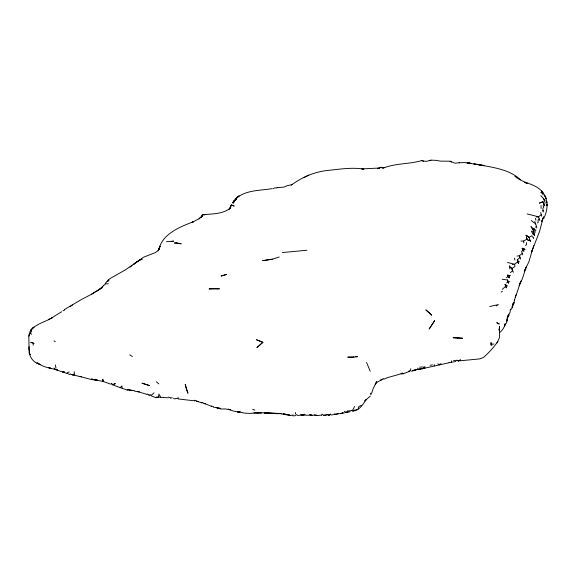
<?xml version="1.0" encoding="UTF-8"?>
<svg xmlns="http://www.w3.org/2000/svg" width="576" height="576" viewBox="0 0 576 576"><rect width="100%" height="100%" fill="white"/><g stroke="black" fill="none" stroke-linecap="round" stroke-linejoin="round"><path stroke-width="0.86" d="M33.192 345.283L33.206 343.771L33.934 343.375L31.982 342.54M526.529 242.582L526.493 244.822L525.485 245.455M509.753 269.006L509.983 266.962L511.848 268.445L513.346 272.326M533.434 238.615L533.47 237.197M523.951 249.314L523.843 251.525L522.151 248.249L524.966 249.322L522.151 248.249L522.835 250.135L521.64 251.51L522.763 254.873M508.723 314.388L510.156 312.142L510.35 309.132M411.394 371.153C415.714 369.641 420.106 368.597 424.8 368.172L424.908 366.617L422.561 368.712L418.14 369.497M493.848 344.045L492.372 344.275L491.026 342.756L490.658 344.995M295.459 414.014L295.589 412.495M510.876 309.751L512.287 307.591L513.086 303.401L512.035 307.354L514.116 302.962L514.382 299.873M417.794 368.921L417.874 368.035M449.014 362.599L451.368 362.261L451.498 360.806M410.71 368.719L410.551 370.31L408.751 371.182M510.343 272.621L512.424 270.936L511.848 268.445L509.616 266.71L509.717 265.702M509.508 275.702L507.694 275.033L508.097 276.617L509.285 277.812L509.508 275.702L510.494 275.306M151.387 395.95L156.002 397.685L156.564 396.986L158.573 396.871L158.882 393.998L160.754 397.375L163.318 397.346M29.254 333.605L28.829 336.233L29.081 349.43M28.987 336.146L29.592 333.065M542.239 221.393L539.575 231.394L531.389 252.475L533.837 245.614M499.147 329.594L499.637 327.319L499.133 330.365L499.594 326.462L499.399 337.781L497.045 342.893L497.729 341.51M541.044 205.423L541.109 208.404M178.157 397.418L177.847 398.664L175.63 398.513M532.822 248.465L528.869 261.85L524.333 271.159L526.212 267.005L522.252 279.007L519.444 284.774M514.469 300.103L520.927 281.009L519.084 285.408M506.642 320.976L507.578 318.096L506.837 322.114L504.403 326.347L505.058 323.813C504.677 327.197 502.488 330.055 500.054 332.309M542.686 219.478L543.629 216.842L541.714 221.371M515.153 297.302L516.038 294.862M507.125 318.161L508.327 314.87L506.722 320.94M371.39 394.085L373.169 388.591L376.718 381.607L375.192 384.257C376.992 381.146 381.067 381.017 383.371 378.454M497.801 341.525C493.754 347.357 488.714 353.002 483.206 357.638L479.326 358.949L458.374 360.943L457.078 360.266L453.564 360.547M541.591 221.645L542.592 219.413M201.996 215.215L201.06 217.267L202.478 216.094L201.996 215.215L202.874 214.711C212.35 213.775 222.955 214.33 230.782 207.727L229.039 209.29L231.581 205.034L234.058 206.006L231.581 205.034L230.054 207.266M29.606 332.338C34.078 324.079 44.914 322.301 52.43 317.642L48.672 319.349M354.607 406.447L352.922 409.817L351.446 410.558L347.566 411.077L345.816 412.538L345.816 412.078L344.232 411.408M230.364 206.834L231.329 204.912M29.362 335.045L31.565 331.034L30.478 330.53M543.6 218.729C547.812 210.802 548.741 200.29 543.082 192.809C536.177 183.247 523.21 183.787 514.879 176.242M526.334 237.636L527.191 236.023L525.845 235.188L529.034 237.384L530.431 241.423L529.704 239.882L528.17 240.336L526.918 239.177L526.334 237.636L528.17 240.336M324.137 415.073L323.95 415.397L321.811 414.058M507.204 318.298L509.285 314.705M112.594 384.574L115.358 383.616L112.615 384.811L111.456 383.45L112.615 384.811L120.182 387.655L127.318 390.053L127.793 389.297L132.163 390.658M233.093 203.494L234.23 201.737M543.053 195.062L542.642 193.219L541.022 192.658L541.829 191.441M29.052 346.601C28.159 353.059 30.708 360.202 36.814 363.182L37.202 362.592C42.905 367.358 50.494 368.208 57.463 369.914L55.447 369.583M539.035 218.966L537.977 220.306L538.236 222.451L537.444 222.948M74.794 374.047L74.21 374.76L72.166 374.81M105.149 283.565L108.511 279.792L110.945 278.028L125.366 269.878L140.011 259.718L142.157 259.164L137.599 261.396L133.459 264.485L143.597 257.177L155.261 252.619L157.594 251.057L159.703 248.594L158.134 250.754L160.222 246.146L158.695 249.631C162.511 233.762 179.604 227.03 193.392 221.746L192.067 222.437L198.281 219.096L202.478 216.094M328.831 415.26L330.682 414.158L328.831 415.26L326.592 414.439L323.95 415.397L326.398 415.404M199.08 218.988L200.678 217.195M544.032 204.149L544.795 205.891L542.952 201.722L539.453 203.105L542.952 201.722L544.032 204.149L543.103 205.186L543.694 207.266L542.83 208.39L543.384 211.968M239.767 411.775L240.3 411.192M103.838 285.214L100.944 288.353L96.97 290.945L100.944 288.353L102.787 286.459L100.656 288.554L101.995 287.611L98.366 290.038L99.698 289.26L91.49 294.264L81.734 299.354L64.253 309.65M120.182 387.655L121.91 385.819L122.17 388.08M502.214 289.39L505.678 286.394L505.058 284.299L507.355 285.948L506.729 286.056L505.058 284.299L506.426 287.942L505.678 286.394M236.21 199.454L232.661 202.81L233.82 200.765L236.21 199.454L234.014 200.794C243.065 189.734 259.222 190.858 272.059 188.64M154.037 392.818L151.603 395.1L149.738 394.654M66.989 372.838L69.271 371.902M130.061 267.149L132.077 265.522M424.8 368.172L439.322 364.925L441.007 363.557M134.633 263.498L136.778 261.792M61.654 311.724L51.221 318.197M297.014 414.432L295.351 415.699L292.795 415.85M519.379 261.612L518.99 261.9L517.32 259.805L519.862 257.695L519.473 255.737L522.202 253.426M535.406 227.167L536.479 226.375L534.823 221.472M103.946 285.192L105.782 283.874L108.41 283.738M383.731 379.253C389.758 376.265 396.72 375.732 402.638 372.953L403.2 373.752L410.126 371.174M291.168 185.155C301.838 177.43 314.179 171.835 327.384 170.489C339.538 169.229 351.763 167.17 363.924 169.085M506.621 282.953L507.96 282.038L507.636 280.008L502.157 279.223M540.756 212.465L541.224 214.661L538.51 216.835L536.27 217.022M69.926 306.684L72.446 305.057M91.49 294.264L96.012 291.355M496.21 305.964L498.42 304.56L489.701 306.547M506.282 277.747L508.097 276.617M501.178 292.097L502.416 291.326M511.848 268.445L514.98 266.537L514.584 264.233L517.802 261.763L517.32 259.805L518.429 263.448L517.802 261.763M526.918 239.177L523.663 241.056L520.97 241.049M302.213 414.864L302.731 414.569M542.29 211.032L543.175 210.535M273.031 188.748L274.392 187.992L276.991 187.884M383.162 168.185L381.247 167.27L377.885 168.545L381.247 167.27L383.162 168.185C395.251 163.094 409.147 164.333 421.754 160.582L426.031 161.417L430.999 160.15L435.809 160.337L440.532 161.136L450.079 161.201L454.91 163.195L459.36 162.77M303.912 177.574L308.765 175.068M458.568 360.85L460.498 359.863L458.374 360.943L457.078 360.266M370.346 396.058L364.745 400.954L366.17 399.643C362.75 404.482 358.445 412.308 351.446 410.558L352.973 411.019L358.265 408.967L358.776 406.548L361.31 405.274M62.971 310.853L64.764 309.96M429.638 160.826L430.999 160.15M422.287 368.762L424.296 367.79M302.472 415.073L300.794 414.324L302.328 415.138L304.87 414.274L302.328 415.138L297.418 415.447M279.223 256.99L272.426 259.186L262.778 260.64L272.426 259.186M344.534 412.819L330.905 415.037M414.576 370.368L416.873 369.554M335.736 414.331L338.407 413.525M536.033 230.177L535.579 230.328L533.851 228.182L535.334 232.258M448.934 362.794L439.322 364.925M171.446 241.654L173.65 241.085L166.457 241.733M107.064 281.354L108.958 280.93L108.511 279.792M291.967 184.658L287.122 185.724L283.925 187.099L277.099 187.654M293.134 414.943L290.434 415.534L278.51 413.388L259.2 412.704L249.631 413.402L244.771 413.114L233.266 411.026L228.283 409.169L230.285 409.867L225.698 408.967L220.594 408.967L216.252 407.549L218.671 408.262M345.816 412.538L350.194 411.725M455.818 361.519L451.368 362.261M430.142 365.306L432.439 364.882M413.604 370.217L415.195 369.929M512.215 264.658L514.584 264.233L507.499 262.454M459.079 162.806L464.479 162.547L481.169 165.053L473.882 163.987L477.9 164.592M380.578 379.879L382.01 379.656M516.996 256.097L519.473 255.737L520.646 259.128M509.105 281.801L509.818 281.7M401.119 374.04L403.2 373.752M311.206 414.835L309.722 414.461L312.034 415.31L314.438 415.001L316.714 415.174L316.771 415.649L321.631 415.03L321.761 415.57M381.355 167.717L384.804 167.292M379.181 168.048L361.807 168.912L363.218 169.027M256.86 412.97L261.526 412.834L253.85 412.934M282.312 252.562L306.871 250.243M64.159 371.808L62.626 371.923L64.145 372.074M170.431 397.98L172.418 397.85M156.002 397.685L158.364 397.548M419.58 367.157L423.209 366.955M353.93 356.825L347.76 357.149L352.649 357.336L357.451 356.638L355.687 356.731M178.265 398.945L194.76 400.874M239.076 412.034L237.521 412.034L239.09 412.02M302.328 415.138L312.034 415.31M420.977 368.683L422.561 368.712M97.582 380.318L91.303 379.57L79.985 376.466M127.318 390.053L134.244 390.571M163.598 397.505L168.206 397.8M70.308 373.882L72.108 374.717L74.21 374.76L74.189 371.7M129.542 390.226L132.113 390.326M541.022 192.658L543.082 192.809M278.431 413.762L264.161 412.891L281.606 413.669M520.61 179.755C508.831 168.941 491.558 167.17 476.366 164.383M134.294 391.133L139.212 391.91L137.779 391.5L146.844 394.416M202.874 214.711L204.818 214.963M213.473 407.189L220.572 408.298M97.582 380.225L91.282 379.044L103.133 381.449L110.758 384.163M203.954 403.618L205.553 403.834M196.733 401.458L198.554 401.71L194.537 400.226M481.226 164.938L484.092 165.413M285.574 414.259L283.154 413.813L288.101 414.742L286.416 414.418M437.738 363.967L439.538 364.349M173.426 398.534L175.205 398.916M158.573 396.871L160.754 397.375M72.108 374.717L81.324 376.834L79.891 376.43M527.148 213.883L538.51 216.835L539.856 220.565M30.456 342.418L33.934 343.375M326.592 414.439L328.975 415.094M314.438 415.001L316.771 415.649M148.694 395.114L150.286 395.575M70.056 374.465L64.829 372.751L63.547 371.498M524.405 182.362L527.213 183.262L524.707 182.455M204.581 403.538L211.666 406.368M334.418 413.806L336.038 414.353M202.054 402.97L196.711 401.126M51.595 368.546L48.694 367.546L50.494 368.172M62.914 372.154L55.382 369.497L54.043 367.999M211.694 406.037L213.422 406.656M36.814 363.182L40.032 364.493L38.657 363.91M252.691 409.262L254.923 410.17M421.754 160.582L423.662 161.417M201.794 402.35L203.89 403.308M168.588 397.037L170.352 397.951M147.11 393.948L148.666 394.812M532.973 231.984L531.382 231.048L533.246 234.605M54.022 340.834L55.318 341.719M129.758 354.794L132.415 356.609M509.616 266.71L509.983 266.962M30.312 333.209L31.716 334.224M527.191 236.023L529.034 237.384L531.814 235.764L532.685 237.218M450.079 161.201L451.303 162.122M531.245 220.493L535.723 223.97M513.482 302.436L514.116 302.962M156.398 381.816L158.774 383.882M540.763 195.66L545.278 200.376M352.973 411.019L354.838 410.076L355.01 410.861M541.382 190.966L542.542 192.571M507.694 275.033L509.285 277.812M366.538 362.412L370.21 371.182M543.427 198.59L545.299 203.126M514.382 258.192L514.966 259.992M541.224 214.661L541.699 216.252M507.636 280.008L508.68 283.536M420.185 368.676L420.358 369.274M370.332 393.185L370.678 394.495M491.026 342.756L491.76 345.708M347.566 411.077L347.839 412.214M535.464 218.326L535.932 220.327M55.303 364.896L56.016 368.186M536.479 226.375L536.832 228.089M523.663 241.056L523.822 242.935M546.811 201.384L546.905 202.831M29.455 349.697L29.556 351.353M412.812 370.361L412.848 371.117M434.225 364.601L434.232 365.882M103.154 381.11L102.78 379.31L103.154 381.11M547.013 204.25L546.905 205.574L547.013 204.25M434.614 320.731L429.228 328.932L434.614 320.731M262.843 342.302L257.018 347.544L262.843 342.302L256.558 339.782L262.843 342.302M32.666 328.068L30.614 330.25L34.013 327.103L32.666 328.068M237.722 196.97L235.685 198.871L239.083 195.869L237.722 196.97M342.907 412.92L340.999 413.539L342.907 412.92M226.505 274.45L221.184 276.019L226.505 274.45M176.393 242.748L174.398 242.986L181.217 243.806L176.393 242.748M212.53 288.605L209.066 288.95L219.463 288.828L212.53 288.605M499.169 323.978L496.879 322.718L499.169 323.978M457.819 337.961L453.103 337.738L462.578 338.213L457.819 337.961M469.332 163.008L466.999 162.864L471.478 163.44L469.332 163.008M149.674 385.639L142.049 383.191L149.674 385.639M290.434 415.534L288.382 414.605L290.434 415.534M428.846 312.437L425.83 309.845L431.734 315.209L428.846 312.437M533.052 228.629L530.942 226.613L533.743 231.271L534.341 235.534L533.052 228.629M545.508 197.201L544.73 195.53L546.113 198.641L545.508 197.201M30.074 354.636L29.246 352.591L30.074 354.636M187.927 393.156L186.242 388.85L185.227 384.286L187.927 393.156"/></g></svg>
